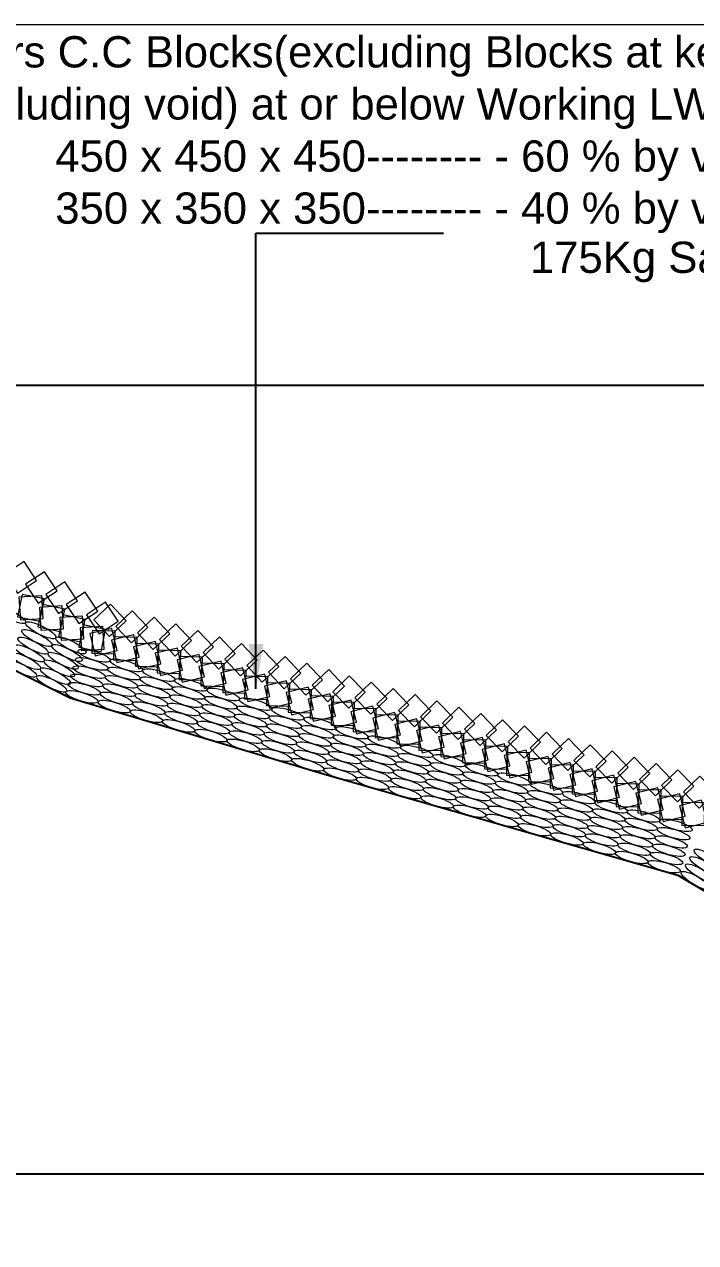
# Model space of a CAD drawing. Header units: inches. Extents: x 89000 to 215000, y -7071 to 0.
# Drawn here: x 147789 to 148863, y -1949 to 0 of the extents above; entities that cross this region are included whole.
import ezdxf

# ---------------------------------------------------------------- set-up
doc = ezdxf.new("R2010")
doc.units = ezdxf.units.IN
doc.header["$LTSCALE"] = 7
doc.header["$MEASUREMENT"] = 0
for name, color, linetype, lineweight in [('Cross section Data Border', 7, 'Continuous', 9), ('Cross Section Labels', 7, 'Continuous', 9), ('Existing_Bed_Level for Xsection', 7, 'Continuous', 25), ('Long Section Labels', 7, 'Continuous', 9)]:
    doc.layers.add(name, color=color, linetype=linetype, lineweight=lineweight)
doc.styles.get("Standard").update_dxf_attribs({"font": 'arial.ttf'})
doc.dimstyles.new('Appron Lebeling Style', dxfattribs={"dimtxt": 50, "dimasz": 50, "dimexe": 0.18, "dimexo": 0.0625, "dimgap": 0.09, "dimtad": 0, "dimtih": 1, "dimtoh": 1, "dimdec": 4, "dimzin": 0, "dimdsep": 46, "dimtxsty": 'Standard', "dimcen": 0.09, "dimse1": 1, "dimse2": 1, "dimadec": 0, "dimazin": 0, "dimtfac": 1, "dimtdec": 4, "dimtofl": 0, "dimtmove": 0, "dimatfit": 3, "dimfxl": 1, "dimtolj": 1, "dimtzin": 0, "dimarcsym": 0})
doc.dimstyles.get("Standard").update_dxf_attribs({"dimtxt": 0.18, "dimasz": 0.18, "dimexe": 0.18, "dimexo": 0.0625, "dimgap": 0.09, "dimtad": 0, "dimtih": 1, "dimtoh": 1, "dimdec": 4, "dimzin": 0, "dimdsep": 46, "dimtxsty": 'Standard', "dimcen": 0.09, "dimadec": 0, "dimazin": 0, "dimtfac": 1, "dimtdec": 4, "dimtofl": 0, "dimtmove": 0, "dimatfit": 3, "dimfxl": 1, "dimtolj": 1, "dimtzin": 0, "dimarcsym": 0})

# ---------------------------------------------------------------- blocks, each defined once
blk = doc.blocks.new('*D1')
at = {"layer": 'Cross Section Labels', "color": 0, "lineweight": -2, "transparency": 16777216}
for p, q in [((146834, -1839), (149415.6, -1839)), ((152241.9, -1839), (149660.3, -1839))]:
    blk.add_line(p, q, dxfattribs=at)
at = {"layer": 'Cross Section Labels', "color": 0, "transparency": 16777216}
for points in [[(146834, -1830.7), (146834, -1847.3), (146784, -1839)], [(152241.9, -1830.7), (152241.9, -1847.3), (152291.9, -1839)]]:
    blk.add_solid(points, dxfattribs=at)
at = {"layer": 'Defpoints', "color": 0, "transparency": 16777216}
for p in [(146784, -577), (152291.9, -1481), (152291.9, -1839)]:
    blk.add_point(p, dxfattribs=at)
at = {"layer": 'Cross Section Labels', "color": 0, "transparency": 16777216, "insert": (149538, -1839), "char_height": 50, "attachment_point": 5}
blk.add_mtext('\\A1;72.00 m', dxfattribs=at)
blk = doc.blocks.new('*D2')
at = {"layer": 'Cross Section Labels', "color": 0, "lineweight": -2, "transparency": 16777216}
for p, q in [((146834, -2039), (149182.3, -2039)), ((152241.9, -2039), (149893.6, -2039))]:
    blk.add_line(p, q, dxfattribs=at)
at = {"layer": 'Cross Section Labels', "color": 0, "transparency": 16777216}
for points in [[(146834, -2030.7), (146834, -2047.3), (146784, -2039)], [(152241.9, -2030.7), (152241.9, -2047.3), (152291.9, -2039)]]:
    blk.add_solid(points, dxfattribs=at)
at = {"layer": 'Defpoints', "color": 0, "transparency": 16777216}
for p in [(146784, -577), (152291.9, -1481), (152291.9, -2039)]:
    blk.add_point(p, dxfattribs=at)
at = {"layer": 'Cross Section Labels', "color": 0, "transparency": 16777216, "insert": (149538, -2039), "char_height": 50, "attachment_point": 5}
blk.add_mtext('\\A1;Block @36.00 m³/m ^JGoo Bag @72.00 m³/m ', dxfattribs=at)
blk = doc.blocks.new('*D7')
at = {"layer": 'Cross Section Labels', "color": 0, "lineweight": -2, "transparency": 16777216}
for p, q in [((146834, -1839), (149415.6, -1839)), ((152241.9, -1839), (149660.3, -1839))]:
    blk.add_line(p, q, dxfattribs=at)
at = {"layer": 'Cross Section Labels', "color": 0, "transparency": 16777216}
for points in [[(146834, -1830.7), (146834, -1847.3), (146784, -1839)], [(152241.9, -1830.7), (152241.9, -1847.3), (152291.9, -1839)]]:
    blk.add_solid(points, dxfattribs=at)
at = {"layer": 'Defpoints', "color": 0, "transparency": 16777216}
for p in [(146784, -577), (152291.9, -1481), (152291.9, -1839)]:
    blk.add_point(p, dxfattribs=at)
at = {"layer": 'Cross Section Labels', "color": 0, "transparency": 16777216, "insert": (149538, -1839), "char_height": 50, "attachment_point": 5}
blk.add_mtext('\\A1;72.00 m', dxfattribs=at)
blk = doc.blocks.new('*D8')
at = {"layer": 'Cross Section Labels', "color": 0, "lineweight": -2, "transparency": 16777216}
for p, q in [((146834, -2039), (149182.3, -2039)), ((152241.9, -2039), (149893.6, -2039))]:
    blk.add_line(p, q, dxfattribs=at)
at = {"layer": 'Cross Section Labels', "color": 0, "transparency": 16777216}
for points in [[(146834, -2030.7), (146834, -2047.3), (146784, -2039)], [(152241.9, -2030.7), (152241.9, -2047.3), (152291.9, -2039)]]:
    blk.add_solid(points, dxfattribs=at)
at = {"layer": 'Defpoints', "color": 0, "transparency": 16777216}
for p in [(146784, -577), (152291.9, -1481), (152291.9, -2039)]:
    blk.add_point(p, dxfattribs=at)
at = {"layer": 'Cross Section Labels', "color": 0, "transparency": 16777216, "insert": (149538, -2039), "char_height": 50, "attachment_point": 5}
blk.add_mtext('\\A1;Block @36.00 m³/m ^JGoo Bag @72.00 m³/m ', dxfattribs=at)

msp = doc.modelspace()

# ---------------------------------------------------------------- linework, layer by layer
at = {"layer": 'Cross section Data Border'}
msp.add_lwpolyline([(145000, 0), (155000, 0), (155000, -7071), (145000, -7071)], close=True, dxfattribs=at)
at = {"layer": 'Existing_Bed_Level for Xsection'}
for points in [[(146000, -423.93), (146162, -326.73), (146218.7, -320.25), (146388.8, -344.55), (146526.5, -353.46), (146729, -548.67), (146891, -632.1), (147134, -696.9), (147377, -802.2), (147620, -956.1), (147863, -1077.6), (148268, -1199.1), (148835, -1361.1), (149645, -1839), (150455, -1798.5), (150860, -1798.5), (151670, -1636.5), (152480, -1434), (153290, -1401.6), (154100, -1272)], [(146000, -423.93), (146162, -326.73), (146218.7, -320.25), (146388.8, -344.55), (146526.5, -353.46), (146729, -548.67), (146891, -632.1), (147134, -696.9), (147377, -802.2), (147620, -956.1), (147863, -1077.6), (148268, -1199.1), (148835, -1361.1), (149645, -1839), (150455, -1798.5), (150860, -1798.5), (151670, -1636.5), (152480, -1434), (153290, -1401.6), (154100, -1272)], [(146000, -577.02), (154100, -577.02)], [(146000, -577.02), (154100, -577.02)]]:
    msp.add_lwpolyline(points, dxfattribs=at)
at = {"layer": 'Long Section Labels'}
for points in [[(147809.12175, -889.68554), (147789.01995, -859.27961), (147758.61403, -879.3814), (147778.71582, -909.78733)], [(147809.12175, -889.68554), (147789.01995, -859.27961), (147758.61403, -879.3814), (147778.71582, -909.78733)], [(147841.72362, -905.98647), (147821.62183, -875.58054), (147791.2159, -895.68233), (147811.31769, -926.08826)], [(147841.72362, -905.98647), (147821.62183, -875.58054), (147791.2159, -895.68233), (147811.31769, -926.08826)], [(147874.32549, -922.28741), (147854.2237, -891.88148), (147823.81777, -911.98327), (147843.91956, -942.3892)], [(147874.32549, -922.28741), (147854.2237, -891.88148), (147823.81777, -911.98327), (147843.91956, -942.3892)], [(147821.67472, -919.23072), (147785.96327, -911.93038), (147778.66292, -947.64182), (147814.37437, -954.94217)], [(147817.28067, -914.1623), (147780.89485, -916.32443), (147783.05697, -952.71024), (147819.44279, -950.54812)], [(147906.92736, -938.58834), (147886.82557, -908.18241), (147856.41964, -928.2842), (147876.52143, -958.69013)], [(147906.92736, -938.58834), (147886.82557, -908.18241), (147856.41964, -928.2842), (147876.52143, -958.69013)], [(147854.27659, -935.53166), (147818.56514, -928.23131), (147811.2648, -963.94276), (147846.97624, -971.2431)], [(147849.88254, -930.46324), (147813.49672, -932.62536), (147815.65885, -969.01118), (147852.04466, -966.84905)], [(147939.52923, -954.88928), (147919.42744, -924.48335), (147889.02151, -944.58514), (147909.1233, -974.99107)], [(147939.52923, -954.88928), (147919.42744, -924.48335), (147889.02151, -944.58514), (147909.1233, -974.99107)], [(147952.28487, -954.06518), (147927.27056, -927.55316), (147900.75854, -952.56747), (147925.77285, -979.07948)], [(147952.28487, -954.06518), (147927.27056, -927.55316), (147900.75854, -952.56747), (147925.77285, -979.07948)], [(147886.87846, -951.83259), (147851.16701, -944.53225), (147843.86667, -980.24369), (147879.57811, -987.54404)], [(147882.48441, -946.76417), (147846.09859, -948.9263), (147848.26072, -985.31212), (147884.64653, -983.14999)], [(147987.19763, -964.53901), (147962.18333, -938.02699), (147935.67131, -963.0413), (147960.68562, -989.55331)], [(147987.19763, -964.53901), (147962.18333, -938.02699), (147935.67131, -963.0413), (147960.68562, -989.55331)], [(148022.1104, -975.01284), (147997.09609, -948.50082), (147970.58408, -973.51513), (147995.59839, -1000.02715)], [(148022.1104, -975.01284), (147997.09609, -948.50082), (147970.58408, -973.51513), (147995.59839, -1000.02715)], [(147919.48033, -968.13353), (147883.76888, -960.83318), (147876.46854, -996.54463), (147912.17999, -1003.84498)], [(147915.08628, -963.06511), (147878.70046, -965.22723), (147880.86259, -1001.61305), (147917.24841, -999.45093)], [(147929.60424, -966.30818), (147894.12697, -974.67272), (147902.49151, -1010.15), (147937.96878, -1001.78546)], [(147934.80174, -970.54877), (147898.36755, -969.47523), (147897.29401, -1005.90941), (147933.7282, -1006.98296)], [(148057.02317, -985.48667), (148032.00886, -958.97465), (148005.49685, -983.98896), (148030.51116, -1010.50098)], [(148057.02317, -985.48667), (148032.00886, -958.97465), (148005.49685, -983.98896), (148030.51116, -1010.50098)], [(148091.93594, -995.9605), (148066.92163, -969.44848), (148040.40962, -994.46279), (148065.42392, -1020.97481)], [(148091.93594, -995.9605), (148066.92163, -969.44848), (148040.40962, -994.46279), (148065.42392, -1020.97481)], [(147964.51701, -976.78201), (147929.03974, -985.14655), (147937.40427, -1020.62383), (147972.88155, -1012.25929)], [(147969.71451, -981.0226), (147933.28032, -979.94906), (147932.20678, -1016.38324), (147968.64096, -1017.45679)], [(147999.42978, -987.25585), (147963.9525, -995.62038), (147972.31704, -1031.09766), (148007.79432, -1022.73312)], [(148004.62728, -991.49643), (147968.19309, -990.42289), (147967.11954, -1026.85707), (148003.55373, -1027.93062)], [(148126.84871, -1006.43433), (148101.8344, -979.92231), (148075.32238, -1004.93662), (148100.33669, -1031.44864)], [(148126.84871, -1006.43433), (148101.8344, -979.92231), (148075.32238, -1004.93662), (148100.33669, -1031.44864)], [(148161.76147, -1016.90816), (148136.74717, -990.39614), (148110.23515, -1015.41045), (148135.24946, -1041.92247)], [(148161.76147, -1016.90816), (148136.74717, -990.39614), (148110.23515, -1015.41045), (148135.24946, -1041.92247)], [(148034.34255, -997.72968), (147998.86527, -1006.09422), (148007.22981, -1041.57149), (148042.70709, -1033.20695)], [(148039.54004, -1001.97026), (148003.10586, -1000.89672), (148002.03231, -1037.3309), (148038.4665, -1038.40445)], [(148069.25531, -1008.20351), (148033.77804, -1016.56805), (148042.14258, -1052.04532), (148077.61985, -1043.68078)], [(148074.45281, -1012.44409), (148038.01863, -1011.37055), (148036.94508, -1047.80473), (148073.37927, -1048.87828)], [(148196.67424, -1027.38199), (148171.65993, -1000.86998), (148145.14792, -1025.88428), (148170.16223, -1052.3963)], [(148196.67424, -1027.38199), (148171.65993, -1000.86998), (148145.14792, -1025.88428), (148170.16223, -1052.3963)], [(148231.58701, -1037.85582), (148206.5727, -1011.34381), (148180.06069, -1036.35811), (148205.075, -1062.87013)], [(148231.58701, -1037.85582), (148206.5727, -1011.34381), (148180.06069, -1036.35811), (148205.075, -1062.87013)], [(148104.16808, -1018.67734), (148068.69081, -1027.04188), (148077.05535, -1062.51915), (148112.53262, -1054.15461)], [(148109.36558, -1022.91792), (148072.93139, -1021.84438), (148071.85785, -1058.27856), (148108.29204, -1059.35211)], [(148139.08085, -1029.15117), (148103.60358, -1037.51571), (148111.96812, -1072.99298), (148147.44539, -1064.62844)], [(148144.27835, -1033.39175), (148107.84416, -1032.31821), (148106.77062, -1068.7524), (148143.2048, -1069.82594)], [(148266.49978, -1048.32965), (148241.48547, -1021.81764), (148214.97346, -1046.83194), (148239.98776, -1073.34396)], [(148266.49978, -1048.32965), (148241.48547, -1021.81764), (148214.97346, -1046.83194), (148239.98776, -1073.34396)], [(148301.41255, -1058.80348), (148276.39824, -1032.29147), (148249.88622, -1057.30577), (148274.90053, -1083.81779)], [(148301.41255, -1058.80348), (148276.39824, -1032.29147), (148249.88622, -1057.30577), (148274.90053, -1083.81779)], [(148173.99362, -1039.625), (148138.51634, -1047.98954), (148146.88088, -1083.46681), (148182.35816, -1075.10227)], [(148179.19112, -1043.86558), (148142.75693, -1042.79204), (148141.68338, -1079.22623), (148178.11757, -1080.29977)], [(148208.90639, -1050.09883), (148173.42911, -1058.46337), (148181.79365, -1093.94064), (148217.27093, -1085.5761)], [(148334.61136, -1068.38961), (148309.2504, -1042.209), (148283.06979, -1067.56995), (148308.43074, -1093.75056)], [(148334.61136, -1068.38961), (148309.2504, -1042.209), (148283.06979, -1067.56995), (148308.43074, -1093.75056)], [(148369.6589, -1078.40319), (148344.29795, -1052.22258), (148318.11734, -1077.58354), (148343.47829, -1103.76415)], [(148369.6589, -1078.40319), (148344.29795, -1052.22258), (148318.11734, -1077.58354), (148343.47829, -1103.76415)], [(148214.10389, -1054.33941), (148177.6697, -1053.26587), (148176.59615, -1089.70006), (148213.03034, -1090.7736)], [(148243.81915, -1060.57266), (148208.34188, -1068.9372), (148216.70642, -1104.41447), (148252.18369, -1096.04993)], [(148249.01665, -1064.81324), (148212.58247, -1063.7397), (148211.50892, -1100.17389), (148247.94311, -1101.24743)], [(148278.73192, -1071.04649), (148243.25465, -1079.41103), (148251.61919, -1114.8883), (148287.09646, -1106.52376)], [(148404.70645, -1088.41678), (148379.3455, -1062.23617), (148353.16488, -1087.59712), (148378.52584, -1113.77773)], [(148404.70645, -1088.41678), (148379.3455, -1062.23617), (148353.16488, -1087.59712), (148378.52584, -1113.77773)], [(148283.92942, -1075.28707), (148247.49523, -1074.21353), (148246.42169, -1110.64772), (148282.85588, -1111.72126)], [(148312.09377, -1080.92996), (148276.72962, -1089.76054), (148285.5602, -1125.12469), (148320.92435, -1116.29411)], [(148317.34661, -1085.1018), (148280.90146, -1084.5077), (148280.30736, -1120.95286), (148316.75252, -1121.54695)], [(148347.14132, -1090.94355), (148311.77717, -1099.77413), (148320.60775, -1135.13828), (148355.9719, -1126.3077)], [(148439.754, -1098.43036), (148414.39304, -1072.24975), (148388.21243, -1097.61071), (148413.57339, -1123.79132)], [(148439.754, -1098.43036), (148414.39304, -1072.24975), (148388.21243, -1097.61071), (148413.57339, -1123.79132)], [(148474.80155, -1108.44395), (148449.44059, -1082.26334), (148423.25998, -1107.62429), (148448.62093, -1133.8049)], [(148474.80155, -1108.44395), (148449.44059, -1082.26334), (148423.25998, -1107.62429), (148448.62093, -1133.8049)], [(148352.39416, -1095.11538), (148315.949, -1094.52129), (148315.35491, -1130.96644), (148351.80007, -1131.56054)], [(148382.18887, -1100.95713), (148346.82472, -1109.78771), (148355.6553, -1145.15186), (148391.01945, -1136.32128)], [(148387.44171, -1105.12897), (148350.99655, -1104.53487), (148350.40246, -1140.98003), (148386.84761, -1141.57412)], [(148509.84909, -1118.45753), (148484.48814, -1092.27692), (148458.30753, -1117.63788), (148483.66848, -1143.81849)], [(148509.84909, -1118.45753), (148484.48814, -1092.27692), (148458.30753, -1117.63788), (148483.66848, -1143.81849)], [(148544.89664, -1128.47112), (148519.53569, -1102.29051), (148493.35508, -1127.65146), (148518.71603, -1153.83207)], [(148544.89664, -1128.47112), (148519.53569, -1102.29051), (148493.35508, -1127.65146), (148518.71603, -1153.83207)], [(148417.23642, -1110.97072), (148381.87226, -1119.8013), (148390.70284, -1155.16545), (148426.067, -1146.33487)], [(148422.48926, -1115.14255), (148386.0441, -1114.54846), (148385.45, -1150.99361), (148421.89516, -1151.58771)], [(148452.28396, -1120.9843), (148416.91981, -1129.81488), (148425.75039, -1165.17904), (148461.11455, -1156.34845)], [(148457.53681, -1125.15614), (148421.09165, -1124.56204), (148420.49755, -1161.0072), (148456.94271, -1161.6013)], [(148579.94419, -1138.4847), (148554.58324, -1112.30409), (148528.40262, -1137.66505), (148553.76358, -1163.84566)], [(148579.94419, -1138.4847), (148554.58324, -1112.30409), (148528.40262, -1137.66505), (148553.76358, -1163.84566)], [(148614.99174, -1148.49829), (148589.63078, -1122.31768), (148563.45017, -1147.67863), (148588.81113, -1173.85924)], [(148614.99174, -1148.49829), (148589.63078, -1122.31768), (148563.45017, -1147.67863), (148588.81113, -1173.85924)], [(148487.33151, -1130.99789), (148451.96736, -1139.82847), (148460.79794, -1175.19262), (148496.16209, -1166.36204)], [(148492.58435, -1135.16972), (148456.1392, -1134.57563), (148455.5451, -1171.02078), (148491.99026, -1171.61488)], [(148522.37906, -1141.01147), (148487.01491, -1149.84205), (148495.84549, -1185.20621), (148531.20964, -1176.37562)], [(148527.6319, -1145.18331), (148491.18674, -1144.58921), (148490.59265, -1181.03437), (148527.03781, -1181.62847)], [(148650.03929, -1158.51187), (148624.67833, -1132.33126), (148598.49772, -1157.69222), (148623.85867, -1183.87283)], [(148650.03929, -1158.51187), (148624.67833, -1132.33126), (148598.49772, -1157.69222), (148623.85867, -1183.87283)], [(148685.08683, -1168.52546), (148659.72588, -1142.34485), (148633.54527, -1167.7058), (148658.90622, -1193.88641)], [(148685.08683, -1168.52546), (148659.72588, -1142.34485), (148633.54527, -1167.7058), (148658.90622, -1193.88641)], [(148557.42661, -1151.02506), (148522.06245, -1159.85564), (148530.89304, -1195.21979), (148566.25719, -1186.38921)], [(148562.67945, -1155.19689), (148526.23429, -1154.6028), (148525.64019, -1191.04795), (148562.08535, -1191.64205)], [(148592.47416, -1161.03864), (148557.11, -1169.86922), (148565.94058, -1205.23338), (148601.30474, -1196.40279)], [(148597.727, -1165.21048), (148561.28184, -1164.61638), (148560.68774, -1201.06154), (148597.1329, -1201.65564)], [(148720.13438, -1178.53904), (148694.77343, -1152.35843), (148668.59281, -1177.71939), (148693.95377, -1203.9)], [(148720.13438, -1178.53904), (148694.77343, -1152.35843), (148668.59281, -1177.71939), (148693.95377, -1203.9)], [(148755.18193, -1188.55263), (148729.82098, -1162.37202), (148703.64036, -1187.73297), (148729.00132, -1213.91358)], [(148755.18193, -1188.55263), (148729.82098, -1162.37202), (148703.64036, -1187.73297), (148729.00132, -1213.91358)], [(148627.5217, -1171.05223), (148592.15755, -1179.88281), (148600.98813, -1215.24696), (148636.35229, -1206.41638)], [(148632.77454, -1175.22406), (148596.32939, -1174.62997), (148595.73529, -1211.07512), (148632.18045, -1211.66922)], [(148662.56925, -1181.06581), (148627.2051, -1189.89639), (148636.03568, -1225.26055), (148671.39983, -1216.42996)], [(148667.82209, -1185.23765), (148631.37693, -1184.64355), (148630.78284, -1221.08871), (148667.228, -1221.68281)], [(148790.22948, -1198.56621), (148764.86852, -1172.3856), (148738.68791, -1197.74656), (148764.04887, -1223.92717)], [(148790.22948, -1198.56621), (148764.86852, -1172.3856), (148738.68791, -1197.74656), (148764.04887, -1223.92717)], [(148825.27703, -1208.5798), (148799.91607, -1182.39919), (148773.73546, -1207.76014), (148799.09641, -1233.94075)], [(148825.27703, -1208.5798), (148799.91607, -1182.39919), (148773.73546, -1207.76014), (148799.09641, -1233.94075)], [(148697.6168, -1191.0794), (148662.25265, -1199.90998), (148671.08323, -1235.27413), (148706.44738, -1226.44355)], [(148702.86964, -1195.25123), (148666.42448, -1194.65714), (148665.83039, -1231.10229), (148702.27554, -1231.69639)], [(148732.66435, -1201.09298), (148697.30019, -1209.92356), (148706.13078, -1245.28772), (148741.49493, -1236.45713)], [(148737.91719, -1205.26482), (148701.47203, -1204.67072), (148700.87793, -1241.11588), (148737.32309, -1241.70998)], [(148860.32457, -1218.59338), (148834.96362, -1192.41277), (148808.78301, -1217.77373), (148834.14396, -1243.95434)], [(148860.32457, -1218.59338), (148834.96362, -1192.41277), (148808.78301, -1217.77373), (148834.14396, -1243.95434)], [(148895.37212, -1228.60697), (148870.01117, -1202.42636), (148843.83055, -1227.78731), (148869.19151, -1253.96792)], [(148895.37212, -1228.60697), (148870.01117, -1202.42636), (148843.83055, -1227.78731), (148869.19151, -1253.96792)], [(148767.7119, -1211.10657), (148732.34774, -1219.93715), (148741.17832, -1255.3013), (148776.54248, -1246.47072)], [(148772.96474, -1215.2784), (148736.51958, -1214.68431), (148735.92548, -1251.12946), (148772.37064, -1251.72356)], [(148802.75944, -1221.12015), (148767.39529, -1229.95073), (148776.22587, -1265.31489), (148811.59002, -1256.4843)], [(148808.01228, -1225.29199), (148771.56713, -1224.69789), (148770.97303, -1261.14305), (148807.41819, -1261.73715)], [(148837.80699, -1231.13374), (148802.44284, -1239.96432), (148811.27342, -1275.32847), (148846.63757, -1266.49789)], [(148843.05983, -1235.30557), (148806.61467, -1234.71148), (148806.02058, -1271.15663), (148842.46574, -1271.75073)], [(148872.85454, -1241.14732), (148837.49039, -1249.9779), (148846.32097, -1285.34206), (148881.68512, -1276.51148)], [(148878.10738, -1245.31916), (148841.66222, -1244.72506), (148841.06813, -1281.17022), (148877.51328, -1281.76432)]]:
    msp.add_lwpolyline(points, close=True, dxfattribs=at)
for centre, major_axis in [((147767.50899, -945.18019), (24.11089, -12.05545)), ((147767.50899, -945.18019), (24.11089, -12.05545)), ((147815.73078, -969.29109), (24.11089, -12.05545)), ((147815.73078, -969.29109), (24.11089, -12.05545)), ((147809.57265, -981.60735), (24.11089, -12.05545)), ((147809.57265, -981.60735), (24.11089, -12.05545)), ((147797.25639, -1006.23987), (24.11089, -12.05545)), ((147797.25639, -1006.23987), (24.11089, -12.05545)), ((147803.41452, -993.92361), (24.11089, -12.05545)), ((147803.41452, -993.92361), (24.11089, -12.05545)), ((147857.79444, -1005.71824), (24.11089, -12.05545)), ((147857.79444, -1005.71824), (24.11089, -12.05545)), ((147863.95257, -993.40198), (24.11089, -12.05545)), ((147863.95257, -993.40198), (24.11089, -12.05545)), ((147791.09826, -1018.55614), (24.11089, -12.05545)), ((147791.09826, -1018.55614), (24.11089, -12.05545)), ((147851.63631, -1018.03451), (24.11089, -12.05545)), ((147851.63631, -1018.03451), (24.11089, -12.05545)), ((147897.19498, -1023.16513), (25.81993, -7.74598)), ((147897.19498, -1023.16513), (25.81993, -7.74598)), ((147901.15176, -1009.97587), (25.81993, -7.74598)), ((147901.15176, -1009.97587), (25.81993, -7.74598)), ((147784.94013, -1030.8724), (24.11089, -12.05545)), ((147784.94013, -1030.8724), (24.11089, -12.05545)), ((147839.32005, -1042.66703), (24.11089, -12.05545)), ((147839.32005, -1042.66703), (24.11089, -12.05545)), ((147845.47818, -1030.35077), (24.11089, -12.05545)), ((147845.47818, -1030.35077), (24.11089, -12.05545)), ((147893.2382, -1036.3544), (25.81993, -7.74598)), ((147893.2382, -1036.3544), (25.81993, -7.74598)), ((147948.83484, -1038.65709), (25.81993, -7.74598)), ((147948.83484, -1038.65709), (25.81993, -7.74598)), ((147952.79162, -1025.46783), (25.81993, -7.74598)), ((147952.79162, -1025.46783), (25.81993, -7.74598)), ((148004.43149, -1040.95978), (25.81993, -7.74598)), ((148004.43149, -1040.95978), (25.81993, -7.74598)), ((147833.16191, -1054.98329), (24.11089, -12.05545)), ((147833.16191, -1054.98329), (24.11089, -12.05545)), ((147885.32464, -1062.73294), (25.81993, -7.74598)), ((147885.32464, -1062.73294), (25.81993, -7.74598)), ((147889.28142, -1049.54367), (25.81993, -7.74598)), ((147889.28142, -1049.54367), (25.81993, -7.74598)), ((147944.87806, -1051.84636), (25.81993, -7.74598)), ((147944.87806, -1051.84636), (25.81993, -7.74598)), ((148000.47471, -1054.14905), (25.81993, -7.74598)), ((148000.47471, -1054.14905), (25.81993, -7.74598)), ((148056.07135, -1056.45174), (25.81993, -7.74598)), ((148056.07135, -1056.45174), (25.81993, -7.74598)), ((147881.36786, -1075.92221), (25.81993, -7.74598)), ((147881.36786, -1075.92221), (25.81993, -7.74598)), ((147936.9645, -1078.2249), (25.81993, -7.74598)), ((147936.9645, -1078.2249), (25.81993, -7.74598)), ((147940.92128, -1065.03563), (25.81993, -7.74598)), ((147940.92128, -1065.03563), (25.81993, -7.74598)), ((147992.56115, -1080.52759), (25.81993, -7.74598)), ((147992.56115, -1080.52759), (25.81993, -7.74598)), ((147996.51793, -1067.33832), (25.81993, -7.74598)), ((147996.51793, -1067.33832), (25.81993, -7.74598)), ((148048.15779, -1082.83028), (25.81993, -7.74598)), ((148048.15779, -1082.83028), (25.81993, -7.74598)), ((148052.11457, -1069.64101), (25.81993, -7.74598)), ((148052.11457, -1069.64101), (25.81993, -7.74598)), ((148107.71121, -1071.9437), (25.81993, -7.74598)), ((148107.71121, -1071.9437), (25.81993, -7.74598)), ((147933.00772, -1091.41417), (25.81993, -7.74598)), ((147933.00772, -1091.41417), (25.81993, -7.74598)), ((147988.60436, -1093.71686), (25.81993, -7.74598)), ((147988.60436, -1093.71686), (25.81993, -7.74598)), ((148044.20101, -1096.01955), (25.81993, -7.74598)), ((148044.20101, -1096.01955), (25.81993, -7.74598)), ((148099.79765, -1098.32224), (25.81993, -7.74598)), ((148099.79765, -1098.32224), (25.81993, -7.74598)), ((148103.75443, -1085.13297), (25.81993, -7.74598)), ((148103.75443, -1085.13297), (25.81993, -7.74598)), ((148155.3943, -1100.62493), (25.81993, -7.74598)), ((148155.3943, -1100.62493), (25.81993, -7.74598)), ((148159.35108, -1087.43566), (25.81993, -7.74598)), ((148159.35108, -1087.43566), (25.81993, -7.74598)), ((147984.64758, -1106.90612), (25.81993, -7.74598)), ((147984.64758, -1106.90612), (25.81993, -7.74598)), ((148040.24423, -1109.20882), (25.81993, -7.74598)), ((148040.24423, -1109.20882), (25.81993, -7.74598)), ((148095.84087, -1111.51151), (25.81993, -7.74598)), ((148095.84087, -1111.51151), (25.81993, -7.74598)), ((148151.43752, -1113.8142), (25.81993, -7.74598)), ((148151.43752, -1113.8142), (25.81993, -7.74598)), ((148207.03416, -1116.11689), (25.81993, -7.74598)), ((148207.03416, -1116.11689), (25.81993, -7.74598)), ((148210.99094, -1102.92762), (25.81993, -7.74598)), ((148210.99094, -1102.92762), (25.81993, -7.74598)), ((148262.6308, -1118.41958), (25.81993, -7.74598)), ((148262.6308, -1118.41958), (25.81993, -7.74598)), ((148036.28745, -1122.39808), (25.81993, -7.74598)), ((148036.28745, -1122.39808), (25.81993, -7.74598)), ((148087.92731, -1137.89004), (25.81993, -7.74598)), ((148087.92731, -1137.89004), (25.81993, -7.74598)), ((148091.88409, -1124.70077), (25.81993, -7.74598)), ((148091.88409, -1124.70077), (25.81993, -7.74598)), ((148143.52395, -1140.19273), (25.81993, -7.74598)), ((148143.52395, -1140.19273), (25.81993, -7.74598)), ((148147.48073, -1127.00347), (25.81993, -7.74598)), ((148147.48073, -1127.00347), (25.81993, -7.74598)), ((148203.07738, -1129.30616), (25.81993, -7.74598)), ((148203.07738, -1129.30616), (25.81993, -7.74598)), ((148258.67402, -1131.60885), (25.81993, -7.74598)), ((148258.67402, -1131.60885), (25.81993, -7.74598)), ((148313.40899, -1133.30841), (25.91961, -7.4056)), ((148313.40899, -1133.30841), (25.91961, -7.4056)), ((148139.56717, -1153.382), (25.81993, -7.74598)), ((148139.56717, -1153.382), (25.81993, -7.74598)), ((148195.16382, -1155.68469), (25.81993, -7.74598)), ((148195.16382, -1155.68469), (25.81993, -7.74598)), ((148199.1206, -1142.49542), (25.81993, -7.74598)), ((148199.1206, -1142.49542), (25.81993, -7.74598)), ((148250.76046, -1157.98738), (25.81993, -7.74598)), ((148250.76046, -1157.98738), (25.81993, -7.74598)), ((148254.71724, -1144.79812), (25.81993, -7.74598)), ((148254.71724, -1144.79812), (25.81993, -7.74598)), ((148305.84317, -1159.78878), (25.91961, -7.4056)), ((148305.84317, -1159.78878), (25.91961, -7.4056)), ((148309.62608, -1146.54859), (25.91961, -7.4056)), ((148309.62608, -1146.54859), (25.91961, -7.4056)), ((148365.24821, -1148.11961), (25.91961, -7.4056)), ((148365.24821, -1148.11961), (25.91961, -7.4056)), ((148191.20704, -1168.87396), (25.81993, -7.74598)), ((148191.20704, -1168.87396), (25.81993, -7.74598)), ((148246.80368, -1171.17665), (25.81993, -7.74598)), ((148246.80368, -1171.17665), (25.81993, -7.74598)), ((148302.06026, -1173.02896), (25.91961, -7.4056)), ((148302.06026, -1173.02896), (25.91961, -7.4056)), ((148357.68239, -1174.59998), (25.91961, -7.4056)), ((148357.68239, -1174.59998), (25.91961, -7.4056)), ((148361.4653, -1161.3598), (25.91961, -7.4056)), ((148361.4653, -1161.3598), (25.91961, -7.4056)), ((148413.30452, -1176.171), (25.91961, -7.4056)), ((148413.30452, -1176.171), (25.91961, -7.4056)), ((148417.08743, -1162.93082), (25.91961, -7.4056)), ((148417.08743, -1162.93082), (25.91961, -7.4056)), ((148468.92664, -1177.74202), (25.91961, -7.4056)), ((148468.92664, -1177.74202), (25.91961, -7.4056)), ((148242.8469, -1184.36592), (25.81993, -7.74598)), ((148242.8469, -1184.36592), (25.81993, -7.74598)), ((148294.49444, -1199.50933), (25.91961, -7.4056)), ((148294.49444, -1199.50933), (25.91961, -7.4056)), ((148298.27735, -1186.26915), (25.91961, -7.4056)), ((148298.27735, -1186.26915), (25.91961, -7.4056)), ((148353.89948, -1187.84017), (25.91961, -7.4056)), ((148353.89948, -1187.84017), (25.91961, -7.4056)), ((148409.52161, -1189.41119), (25.91961, -7.4056)), ((148409.52161, -1189.41119), (25.91961, -7.4056)), ((148465.14373, -1190.98221), (25.91961, -7.4056)), ((148465.14373, -1190.98221), (25.91961, -7.4056)), ((148520.76586, -1192.55323), (25.91961, -7.4056)), ((148520.76586, -1192.55323), (25.91961, -7.4056)), ((148346.33366, -1214.32054), (25.91961, -7.4056)), ((148346.33366, -1214.32054), (25.91961, -7.4056)), ((148350.11657, -1201.08035), (25.91961, -7.4056)), ((148350.11657, -1201.08035), (25.91961, -7.4056)), ((148401.95579, -1215.89156), (25.91961, -7.4056)), ((148401.95579, -1215.89156), (25.91961, -7.4056)), ((148405.7387, -1202.65137), (25.91961, -7.4056)), ((148405.7387, -1202.65137), (25.91961, -7.4056)), ((148457.57791, -1217.46258), (25.91961, -7.4056)), ((148457.57791, -1217.46258), (25.91961, -7.4056)), ((148461.36082, -1204.22239), (25.91961, -7.4056)), ((148461.36082, -1204.22239), (25.91961, -7.4056)), ((148513.20004, -1219.0336), (25.91961, -7.4056)), ((148513.20004, -1219.0336), (25.91961, -7.4056)), ((148516.98295, -1205.79341), (25.91961, -7.4056)), ((148516.98295, -1205.79341), (25.91961, -7.4056)), ((148572.60508, -1207.36443), (25.91961, -7.4056)), ((148572.60508, -1207.36443), (25.91961, -7.4056)), ((148398.17288, -1229.13174), (25.91961, -7.4056)), ((148398.17288, -1229.13174), (25.91961, -7.4056)), ((148453.795, -1230.70276), (25.91961, -7.4056)), ((148453.795, -1230.70276), (25.91961, -7.4056)), ((148509.41713, -1232.27378), (25.91961, -7.4056)), ((148509.41713, -1232.27378), (25.91961, -7.4056)), ((148565.03926, -1233.8448), (25.91961, -7.4056)), ((148565.03926, -1233.8448), (25.91961, -7.4056)), ((148568.82217, -1220.60462), (25.91961, -7.4056)), ((148568.82217, -1220.60462), (25.91961, -7.4056)), ((148620.66139, -1235.41582), (25.91961, -7.4056)), ((148620.66139, -1235.41582), (25.91961, -7.4056)), ((148624.4443, -1222.17564), (25.91961, -7.4056)), ((148624.4443, -1222.17564), (25.91961, -7.4056)), ((148676.28351, -1236.98684), (25.91961, -7.4056)), ((148676.28351, -1236.98684), (25.91961, -7.4056)), ((148450.01209, -1243.94295), (25.91961, -7.4056)), ((148450.01209, -1243.94295), (25.91961, -7.4056)), ((148505.63422, -1245.51397), (25.91961, -7.4056)), ((148505.63422, -1245.51397), (25.91961, -7.4056)), ((148561.25635, -1247.08499), (25.91961, -7.4056)), ((148561.25635, -1247.08499), (25.91961, -7.4056)), ((148616.87848, -1248.65601), (25.91961, -7.4056)), ((148616.87848, -1248.65601), (25.91961, -7.4056)), ((148672.5006, -1250.22703), (25.91961, -7.4056)), ((148672.5006, -1250.22703), (25.91961, -7.4056)), ((148728.12273, -1251.79805), (25.91961, -7.4056)), ((148728.12273, -1251.79805), (25.91961, -7.4056)), ((148501.85131, -1258.75415), (25.91961, -7.4056)), ((148501.85131, -1258.75415), (25.91961, -7.4056)), ((148553.69053, -1273.56536), (25.91961, -7.4056)), ((148553.69053, -1273.56536), (25.91961, -7.4056)), ((148557.47344, -1260.32517), (25.91961, -7.4056)), ((148557.47344, -1260.32517), (25.91961, -7.4056)), ((148609.31266, -1275.13638), (25.91961, -7.4056)), ((148609.31266, -1275.13638), (25.91961, -7.4056)), ((148613.09557, -1261.89619), (25.91961, -7.4056)), ((148613.09557, -1261.89619), (25.91961, -7.4056)), ((148664.93478, -1276.7074), (25.91961, -7.4056)), ((148664.93478, -1276.7074), (25.91961, -7.4056)), ((148668.71769, -1263.46721), (25.91961, -7.4056)), ((148668.71769, -1263.46721), (25.91961, -7.4056)), ((148724.33982, -1265.03823), (25.91961, -7.4056)), ((148724.33982, -1265.03823), (25.91961, -7.4056)), ((148779.96195, -1266.60925), (25.91961, -7.4056)), ((148779.96195, -1266.60925), (25.91961, -7.4056)), ((148605.52975, -1288.37656), (25.91961, -7.4056)), ((148605.52975, -1288.37656), (25.91961, -7.4056)), ((148661.15187, -1289.94758), (25.91961, -7.4056)), ((148661.15187, -1289.94758), (25.91961, -7.4056)), ((148716.774, -1291.5186), (25.91961, -7.4056)), ((148716.774, -1291.5186), (25.91961, -7.4056)), ((148720.55691, -1278.27842), (25.91961, -7.4056)), ((148720.55691, -1278.27842), (25.91961, -7.4056)), ((148772.39613, -1293.08962), (25.91961, -7.4056)), ((148772.39613, -1293.08962), (25.91961, -7.4056)), ((148776.17904, -1279.84944), (25.91961, -7.4056)), ((148776.17904, -1279.84944), (25.91961, -7.4056)), ((148828.01826, -1294.66064), (25.91961, -7.4056)), ((148828.01826, -1294.66064), (25.91961, -7.4056)), ((148831.80117, -1281.42046), (25.91961, -7.4056)), ((148831.80117, -1281.42046), (25.91961, -7.4056)), ((148657.36896, -1303.18777), (25.91961, -7.4056)), ((148657.36896, -1303.18777), (25.91961, -7.4056)), ((148712.99109, -1304.75879), (25.91961, -7.4056)), ((148712.99109, -1304.75879), (25.91961, -7.4056)), ((148768.61322, -1306.32981), (25.91961, -7.4056)), ((148768.61322, -1306.32981), (25.91961, -7.4056)), ((148824.23535, -1307.90083), (25.91961, -7.4056)), ((148824.23535, -1307.90083), (25.91961, -7.4056)), ((148709.20818, -1317.99897), (25.91961, -7.4056)), ((148709.20818, -1317.99897), (25.91961, -7.4056)), ((148761.0474, -1332.81018), (25.91961, -7.4056)), ((148761.0474, -1332.81018), (25.91961, -7.4056)), ((148764.83031, -1319.56999), (25.91961, -7.4056)), ((148764.83031, -1319.56999), (25.91961, -7.4056)), ((148816.66953, -1334.3812), (25.91961, -7.4056)), ((148816.66953, -1334.3812), (25.91961, -7.4056)), ((148820.45244, -1321.14101), (25.91961, -7.4056)), ((148820.45244, -1321.14101), (25.91961, -7.4056)), ((148884.42242, -1334.30112), (23.21706, -13.69807)), ((148884.42242, -1334.30112), (23.21706, -13.69807)), ((148812.88662, -1347.62138), (25.91961, -7.4056)), ((148812.88662, -1347.62138), (25.91961, -7.4056)), ((148870.428, -1358.02047), (23.21706, -13.69807)), ((148870.428, -1358.02047), (23.21706, -13.69807)), ((148877.42521, -1346.1608), (23.21706, -13.69807)), ((148877.42521, -1346.1608), (23.21706, -13.69807)), ((148863.43079, -1369.88015), (23.21706, -13.69807)), ((148863.43079, -1369.88015), (23.21706, -13.69807))]:
    msp.add_ellipse(centre, major_axis=major_axis, ratio=0.255, dxfattribs=at)

# ---------------------------------------------------------------- texts
at = {"layer": 'Cross Section Labels', "char_height": 50, "attachment_point": 8}
for s, insert in [(' Assorted 2 Layers C.C Blocks(excluding Blocks at key) to be Placed / dumped^J@36.00 m³/m (excluding void) at or below Working LWL as shown in the drawing.^J450 x 450 x 450-------- - 60 % by volume^J350 x 350 x 350-------- - 40 % by volume', (148459.93451, -334.02)), (' Assorted 2 Layers C.C Blocks(excluding Blocks at key) to be Placed / dumped^J@36.00 m³/m (excluding void) at or below Working LWL as shown in the drawing.^J450 x 450 x 450-------- - 60 % by volume^J350 x 350 x 350-------- - 40 % by volume', (148459.93451, -334.02)), ('175Kg Sand Filled Geo-bag(minimum 6 -Layers)to be dumped on River Bed^J@72.00m³/m as shown in drawing.', (149774.4432, -496.02)), ('175Kg Sand Filled Geo-bag(minimum 6 -Layers)to be dumped on River Bed^J@72.00m³/m as shown in drawing.', (149774.4432, -496.02))]:
    msp.add_mtext(s, dxfattribs=dict(at, insert=insert))

# ---------------------------------------------------------------- dimensions: what is measured, and where the dimension line sits
at = {"layer": 'Cross Section Labels'}
for base, text, picture, middle in [((152291.86942, -1839), '72.00 m', '*D1', (149537.95898, -1839)), ((152291.86942, -2039), 'Block @36.00 m³/m ^JGoo Bag @72.00 m³/m ', '*D2', (149537.95898, -2039)), ((152291.86942, -1839), '72.00 m', '*D7', (149537.95898, -1839)), ((152291.86942, -2039), 'Block @36.00 m³/m ^JGoo Bag @72.00 m³/m ', '*D8', (149537.95898, -2039))]:
    dim = msp.add_linear_dim(base=base, p1=(146784.04854, -577.02), p2=(152291.86942, -1481.03265), text=text, dimstyle='Appron Lebeling Style', dxfattribs=at)
    dim.commit()
    dim.dimension.update_dxf_attribs({"geometry": picture, "text_midpoint": middle})

# ---------------------------------------------------------------- leaders
at = {"layer": 'Cross Section Labels', "annotation_type": 0, "has_hookline": 1, "hookline_direction": 0, "text_width": 2510.77763}
msp.add_leader([(148159.93451, -1063.22172), (148159.93451, -334.02), (148459.84451, -334.02)], dimstyle='Standard', override={"dimasz": 72}, dxfattribs=at)
msp.add_leader([(148159.93451, -1063.22172), (148159.93451, -334.02), (148459.84451, -334.02)], dimstyle='Standard', override={"dimasz": 72}, dxfattribs=at)

doc.saveas('drawing.dxf')
